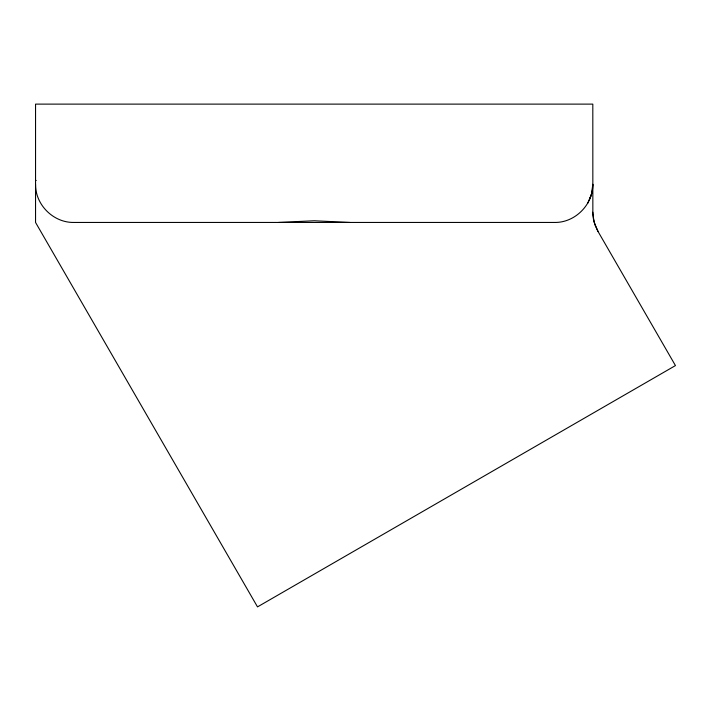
<?xml version="1.0" encoding="UTF-8"?>
<svg xmlns="http://www.w3.org/2000/svg" width="711" height="711" viewBox="0 0 711 711"><rect width="100%" height="100%" fill="white"/><g stroke="black" fill="none" stroke-linecap="round" stroke-linejoin="round"><path stroke-width="1.07" d="M589.668 199.107L591.508 194.156L592.814 184.273C593.116 204.644 575.003 222.81 554.642 222.445L73.722 222.445C53.307 222.721 35.248 204.697 35.55 184.273M587.695 203.364L591.508 194.156M278.516 222.445L314.182 220.766L349.848 222.445M35.55 180.461L36.199 180.461M597.924 231.297L675.45 365.578L257.506 606.883L35.55 222.445L35.55 104.117L592.814 104.117L592.85 213.922L594.138 222.179L597.924 231.297L595.116 225.271L593.392 218.846L592.814 212.216"/></g></svg>
